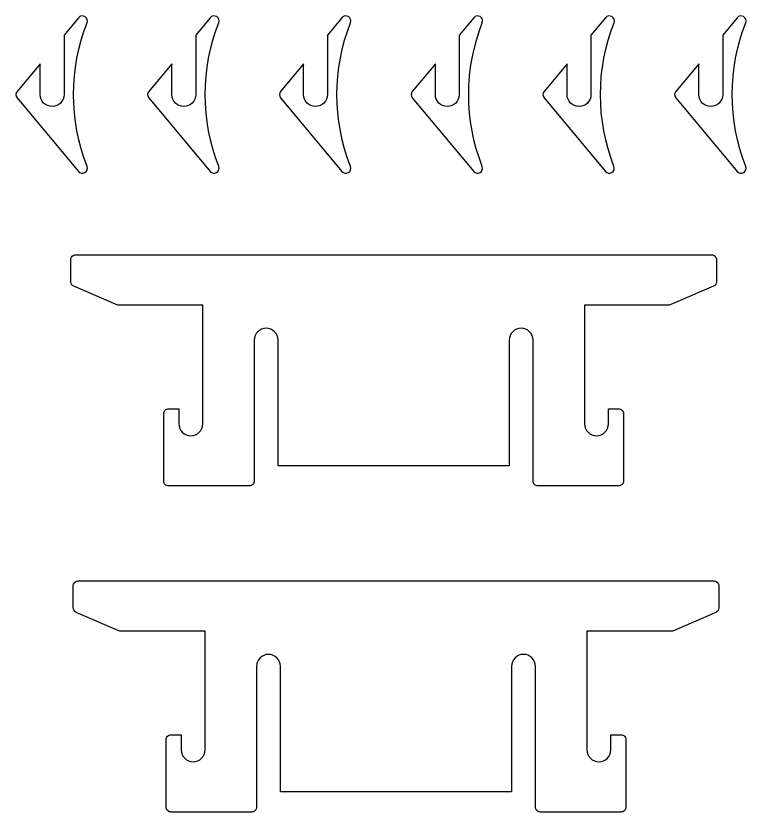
# Model space of a CAD drawing. Header units: millimetres. Extents: x 17 to 658, y 14 to 591.
# Drawn here: x 467.4 to 612.9, y 284.7 to 443.2 of the extents above; entities that cross this region are included whole.
import ezdxf

# ---------------------------------------------------------------- set-up
doc = ezdxf.new("R2010")
doc.units = ezdxf.units.MM

msp = doc.modelspace()

# ---------------------------------------------------------------- linework, layer by layer
at = {"flags": 128}
for points in [[(479.89181, 412.266645, 0.849914), (481.592671, 413.271479, -0.188191), (481.601996, 441.867267, 0.850375), (479.901102, 442.872385), (477.012526, 439.408658), (477.012526, 427.557427, -1), (472.258525, 427.557427), (472.258525, 433.70807), (467.663999, 428.198702, 0.362374), (467.664269, 426.916376), (479.89181, 412.266645)], [(506.130376, 412.266645, 0.849914), (507.831237, 413.271479, -0.188191), (507.840562, 441.867267, 0.850375), (506.139669, 442.872385), (503.251093, 439.408658), (503.251093, 427.557427, -1), (498.497091, 427.557427), (498.497091, 433.70807), (493.902566, 428.198702, 0.362374), (493.902835, 426.916376), (506.130376, 412.266645)], [(532.368943, 412.266645, 0.849914), (534.069803, 413.271479, -0.188191), (534.079129, 441.867267, 0.850375), (532.378235, 442.872385), (529.489659, 439.408658), (529.489659, 427.557427, -1), (524.735658, 427.557427), (524.735657, 433.70807), (520.141132, 428.198702, 0.362374), (520.141402, 426.916376), (532.368943, 412.266645)], [(558.607509, 412.266645, 0.849914), (560.30837, 413.271479, -0.188191), (560.317695, 441.867267, 0.850375), (558.616802, 442.872385), (555.728225, 439.408658), (555.728226, 427.557427, -1), (550.974224, 427.557427), (550.974224, 433.70807), (546.379698, 428.198702, 0.362374), (546.379968, 426.916376), (558.607509, 412.266645)], [(584.846075, 412.266645, 0.849914), (586.546936, 413.271479, -0.188191), (586.556261, 441.867267, 0.850375), (584.855368, 442.872385), (581.966792, 439.408658), (581.966792, 427.557427, -1), (577.21279, 427.557427), (577.21279, 433.70807), (572.618265, 428.198702, 0.362374), (572.618534, 426.916376), (584.846075, 412.266645)], [(611.084642, 412.266645, 0.849914), (612.785503, 413.271479, -0.188191), (612.794828, 441.867267, 0.850375), (611.093934, 442.872385), (608.205358, 439.408658), (608.205358, 427.557427, -1), (603.451357, 427.557427), (603.451356, 433.70807), (598.856831, 428.198702, 0.362374), (598.857101, 426.916376), (611.084642, 412.266645)], [(496.878222, 350.614644), (496.878222, 364.000911, -0.414214), (497.879058, 365.001754), (499.880747, 365.001751), (499.880745, 361.999231, 0.414214), (502.257744, 359.622229, 0.414214), (504.634738, 361.999231), (504.634732, 385.644136), (487.827549, 385.644133, -0.102393), (487.430305, 385.726342), (478.96623, 389.386482, -0.299134), (478.362638, 390.305117), (478.362638, 394.651709, -0.414214), (479.363474, 395.652552), (605.970034, 395.652552, -0.414214), (606.970877, 394.651709), (606.970877, 390.305117, -0.299134), (606.367285, 389.386482), (597.903203, 385.726342, -0.102393), (597.505959, 385.644133), (580.698773, 385.644136), (580.69877, 361.999231, 0.414214), (583.075766, 359.622229, 0.414214), (585.45277, 361.999231), (585.452773, 365.001751), (587.454449, 365.001754, -0.414214), (588.455293, 364.000911), (588.455293, 350.614644, -0.414214), (587.454449, 349.613808), (571.440977, 349.613808, -0.414214), (570.440134, 350.614644), (570.440134, 378.638237, 0.414214), (568.063131, 381.015235, 0.414214), (565.686133, 378.638237), (565.686137, 353.617174), (519.647383, 353.617174), (519.647382, 378.638237, 1), (514.893374, 378.638237), (514.893374, 350.614644, -0.414214), (513.892538, 349.613808), (497.879058, 349.613808, -0.414214), (496.878222, 350.614644)], [(497.351907, 285.668728), (497.351907, 299.054995, -0.414214), (498.352743, 300.055838), (500.354432, 300.055836), (500.35443, 297.053315, 0.414214), (502.731429, 294.676313, 0.414214), (505.108423, 297.053315), (505.108417, 320.69822), (488.301234, 320.698217, -0.102393), (487.90399, 320.780426), (479.439916, 324.440566, -0.299134), (478.836323, 325.359201), (478.836323, 329.705793, -0.414214), (479.837159, 330.706637), (606.443719, 330.706637, -0.414214), (607.444562, 329.705793), (607.444562, 325.359201, -0.299134), (606.84097, 324.440566), (598.376888, 320.780426, -0.102393), (597.979644, 320.698217), (581.172458, 320.69822), (581.172455, 297.053315, 0.414214), (583.549452, 294.676313, 0.414214), (585.926455, 297.053315), (585.926458, 300.055836), (587.928134, 300.055838, -0.414214), (588.928978, 299.054995), (588.928978, 285.668728, -0.414214), (587.928134, 284.667892), (571.914662, 284.667892, -0.414214), (570.913819, 285.668728), (570.913819, 313.692321, 0.414214), (568.536816, 316.069319, 0.414214), (566.159819, 313.692321), (566.159822, 288.671258), (520.121068, 288.671258), (520.121067, 313.692321, 1), (515.367059, 313.692321), (515.367059, 285.668728, -0.414214), (514.366223, 284.667892), (498.352743, 284.667892, -0.414214), (497.351907, 285.668728)]]:
    msp.add_lwpolyline(points, format="xyb", dxfattribs=at)

doc.saveas('drawing.dxf')
